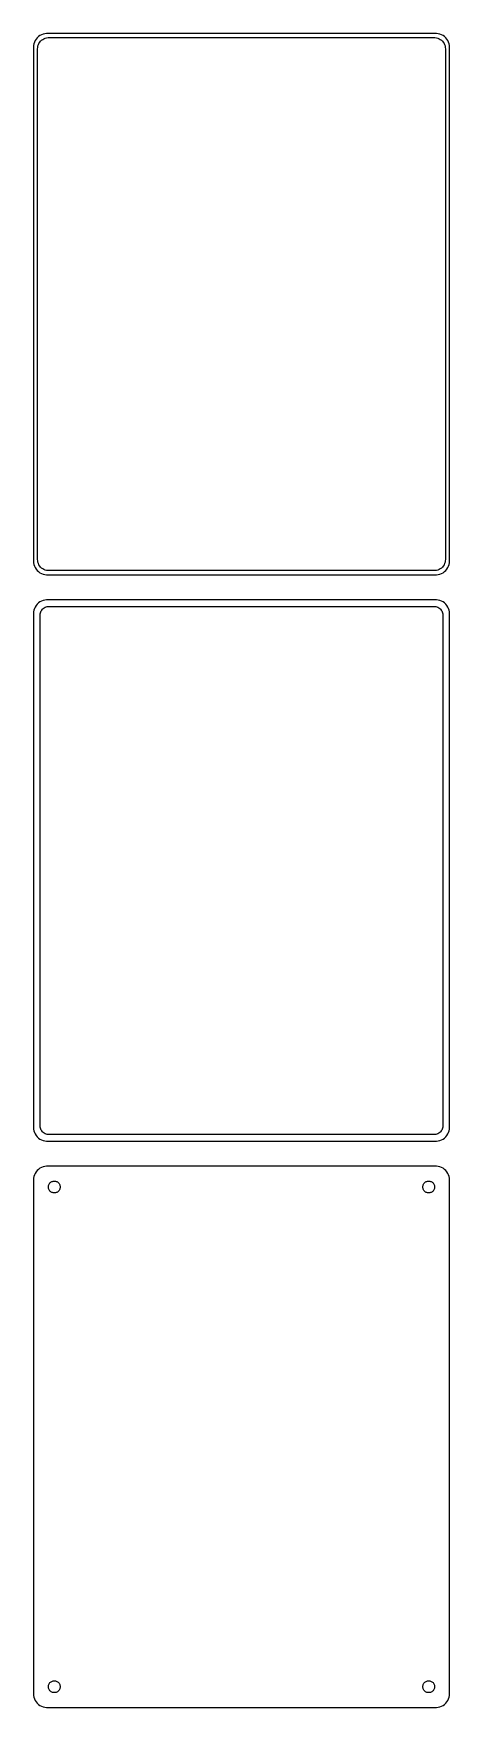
# Model space of a CAD drawing. Header units: metres. Extents: x -75 to 75, y 515 to 1117.
import ezdxf

# ---------------------------------------------------------------- set-up
doc = ezdxf.new("R2010")
doc.units = ezdxf.units.M

msp = doc.modelspace()

# ---------------------------------------------------------------- linework, layer by layer
for p, q in [((-73.6448, 1115.92), (-74.0451, 1115.44)), ((-73.1871, 1116.35), (-73.6448, 1115.92)), ((-72.6791, 1116.72), (-73.1871, 1116.35)), ((-72.1289, 1117.02), (-72.6791, 1116.72)), ((-71.5451, 1117.26), (-72.1289, 1117.02)), ((-71.6433, 1115.38), (-71.2031, 1115.62)), ((-70.9369, 1117.41), (-71.5451, 1117.26)), ((-71.2031, 1115.62), (-70.7361, 1115.8)), ((-70.3139, 1117.49), (-70.9369, 1117.41)), ((-70.7361, 1115.8), (-70.2495, 1115.93)), ((70.3139, 1117.49), (-70.3139, 1117.49)), ((-70.2495, 1115.93), (-69.7512, 1115.99)), ((-69.7512, 1115.99), (69.7512, 1115.99)), ((69.7512, 1115.99), (70.2495, 1115.93)), ((70.2495, 1115.93), (70.7361, 1115.8)), ((70.9369, 1117.41), (70.3139, 1117.49)), ((70.7361, 1115.8), (71.2031, 1115.62)), ((71.5451, 1117.26), (70.9369, 1117.41)), ((71.2031, 1115.62), (71.6433, 1115.38)), ((72.1289, 1117.02), (71.5451, 1117.26)), ((72.6791, 1116.72), (72.1289, 1117.02)), ((73.1871, 1116.35), (72.6791, 1116.72)), ((73.6448, 1115.92), (73.1871, 1116.35)), ((74.0451, 1115.44), (73.6448, 1115.92)), ((-74.9606, 1113.13), (-75, 1112.5)), ((-75, 1112.5), (-75, 927.5)), ((-74.8429, 1113.74), (-74.9606, 1113.13)), ((-74.6489, 1114.34), (-74.8429, 1113.74)), ((-74.3815, 1114.91), (-74.6489, 1114.34)), ((-74.0451, 1115.44), (-74.3815, 1114.91)), ((-73.5, 1112), (-73.4685, 1112.5)), ((-73.5, 928), (-73.5, 1112)), ((-73.4685, 1112.5), (-73.3743, 1112.99)), ((-73.3743, 1112.99), (-73.2191, 1113.47)), ((-73.2191, 1113.47), (-73.0052, 1113.93)), ((-73.0052, 1113.93), (-72.7361, 1114.35)), ((-72.7361, 1114.35), (-72.4159, 1114.74)), ((-72.4159, 1114.74), (-72.0497, 1115.08)), ((-72.0497, 1115.08), (-71.6433, 1115.38)), ((71.6433, 1115.38), (72.0497, 1115.08)), ((72.0497, 1115.08), (72.4159, 1114.74)), ((72.4159, 1114.74), (72.7361, 1114.35)), ((72.7361, 1114.35), (73.0052, 1113.93)), ((73.0052, 1113.93), (73.2191, 1113.47)), ((73.2191, 1113.47), (73.3743, 1112.99)), ((73.3743, 1112.99), (73.4685, 1112.5)), ((73.4685, 1112.5), (73.5, 1112)), ((73.5, 1112), (73.5, 928)), ((74.3815, 1114.91), (74.0451, 1115.44)), ((74.6489, 1114.34), (74.3815, 1114.91)), ((74.8429, 1113.74), (74.6489, 1114.34)), ((74.9606, 1113.13), (74.8429, 1113.74)), ((75, 1112.5), (74.9606, 1113.13)), ((75, 927.5), (75, 1112.5)), ((-75, 927.5), (-74.9606, 926.873)), ((-74.9606, 926.873), (-74.8429, 926.257)), ((-74.8429, 926.257), (-74.6489, 925.659)), ((-74.6489, 925.659), (-74.3815, 925.091)), ((-74.3815, 925.091), (-74.0451, 924.561)), ((-74.0451, 924.561), (-73.6448, 924.077)), ((-73.6448, 924.077), (-73.1871, 923.647)), ((-73.4685, 927.499), (-73.5, 928)), ((-73.3743, 927.005), (-73.4685, 927.499)), ((-73.2191, 926.528), (-73.3743, 927.005)), ((-73.0052, 926.073), (-73.2191, 926.528)), ((-73.1871, 923.647), (-72.6791, 923.278)), ((-72.7361, 925.649), (-73.0052, 926.073)), ((-72.4159, 925.262), (-72.7361, 925.649)), ((-72.6791, 923.278), (-72.1289, 922.976)), ((-72.0497, 924.918), (-72.4159, 925.262)), ((-72.1289, 922.976), (-71.5451, 922.745)), ((-71.6433, 924.623), (-72.0497, 924.918)), ((-71.2031, 924.381), (-71.6433, 924.623)), ((-71.5451, 922.745), (-70.9369, 922.589)), ((-70.7361, 924.196), (-71.2031, 924.381)), ((-70.9369, 922.589), (-70.3139, 922.51)), ((-70.2495, 924.071), (-70.7361, 924.196)), ((-69.7512, 924.008), (-70.2495, 924.071)), ((69.7512, 924.008), (-69.7512, 924.008)), ((70.2495, 924.071), (69.7512, 924.008)), ((70.7361, 924.196), (70.2495, 924.071)), ((70.3139, 922.51), (70.9369, 922.589)), ((71.2031, 924.381), (70.7361, 924.196)), ((70.9369, 922.589), (71.5451, 922.745)), ((71.6433, 924.623), (71.2031, 924.381)), ((71.5451, 922.745), (72.1289, 922.976)), ((72.0497, 924.918), (71.6433, 924.623)), ((72.4159, 925.262), (72.0497, 924.918)), ((72.1289, 922.976), (72.6791, 923.278)), ((72.7361, 925.649), (72.4159, 925.262)), ((72.6791, 923.278), (73.1871, 923.647)), ((73.0052, 926.073), (72.7361, 925.649)), ((73.2191, 926.528), (73.0052, 926.073)), ((73.1871, 923.647), (73.6448, 924.077)), ((73.3743, 927.005), (73.2191, 926.528)), ((73.4685, 927.499), (73.3743, 927.005)), ((73.5, 928), (73.4685, 927.499)), ((73.6448, 924.077), (74.0451, 924.561)), ((74.0451, 924.561), (74.3815, 925.091)), ((74.3815, 925.091), (74.6489, 925.659)), ((74.6489, 925.659), (74.8429, 926.257)), ((74.8429, 926.257), (74.9606, 926.873)), ((74.9606, 926.873), (75, 927.5)), ((-70.3139, 922.51), (70.3139, 922.51)), ((-74.3815, 910.909), (-74.6489, 910.341)), ((-74.0451, 911.439), (-74.3815, 910.909)), ((-73.6448, 911.923), (-74.0451, 911.439)), ((-73.1871, 912.353), (-73.6448, 911.923)), ((-72.6791, 912.722), (-73.1871, 912.353)), ((-72.1289, 913.024), (-72.6791, 912.722)), ((-71.5451, 913.255), (-72.1289, 913.024)), ((-70.9369, 913.411), (-71.5451, 913.255)), ((-71.4843, 910.399), (-71.168, 910.628)), ((-71.168, 910.628), (-70.8254, 910.817)), ((-70.3139, 913.49), (-70.9369, 913.411)), ((-70.8254, 910.817), (-70.4619, 910.961)), ((-70.4619, 910.961), (-70.0833, 911.058)), ((70.3139, 913.49), (-70.3139, 913.49)), ((-70.0833, 911.058), (-69.6955, 911.107)), ((-69.6955, 911.107), (69.6955, 911.107)), ((69.6955, 911.107), (70.0833, 911.058)), ((70.0833, 911.058), (70.4619, 910.961)), ((70.9369, 913.411), (70.3139, 913.49)), ((70.4619, 910.961), (70.8254, 910.817)), ((70.8254, 910.817), (71.168, 910.628)), ((71.5451, 913.255), (70.9369, 913.411)), ((71.168, 910.628), (71.4843, 910.399)), ((72.1289, 913.024), (71.5451, 913.255)), ((72.6791, 912.722), (72.1289, 913.024)), ((73.1871, 912.353), (72.6791, 912.722)), ((73.6448, 911.923), (73.1871, 912.353)), ((74.0451, 911.439), (73.6448, 911.923)), ((74.3815, 910.909), (74.0451, 911.439)), ((74.6489, 910.341), (74.3815, 910.909)), ((-74.9606, 909.127), (-75, 908.5)), ((-75, 908.5), (-75, 723.5)), ((-74.8429, 909.743), (-74.9606, 909.127)), ((-74.6489, 910.341), (-74.8429, 909.743)), ((-72.6129, 908), (-72.5884, 908.39)), ((-72.6129, 724), (-72.6129, 908)), ((-72.5884, 908.39), (-72.5151, 908.774)), ((-72.5151, 908.774), (-72.3943, 909.146)), ((-72.3943, 909.146), (-72.2279, 909.5)), ((-72.2279, 909.5), (-72.0184, 909.83)), ((-72.0184, 909.83), (-71.7692, 910.131)), ((-71.7692, 910.131), (-71.4843, 910.399)), ((71.4843, 910.399), (71.7692, 910.131)), ((71.7692, 910.131), (72.0184, 909.83)), ((72.0184, 909.83), (72.2279, 909.5)), ((72.2279, 909.5), (72.3943, 909.146)), ((72.3943, 909.146), (72.5151, 908.774)), ((72.5151, 908.774), (72.5884, 908.39)), ((72.5884, 908.39), (72.6129, 908)), ((72.6129, 908), (72.6129, 724)), ((74.8429, 909.743), (74.6489, 910.341)), ((74.9606, 909.127), (74.8429, 909.743)), ((75, 908.5), (74.9606, 909.127)), ((75, 723.5), (75, 908.5)), ((-72.5884, 723.61), (-72.6129, 724)), ((-72.5151, 723.226), (-72.5884, 723.61)), ((72.5884, 723.61), (72.5151, 723.226)), ((72.6129, 724), (72.5884, 723.61)), ((-75, 723.5), (-74.9606, 722.873)), ((-74.9606, 722.873), (-74.8429, 722.257)), ((-74.8429, 722.257), (-74.6489, 721.659)), ((-74.6489, 721.659), (-74.3815, 721.091)), ((-74.3815, 721.091), (-74.0451, 720.561)), ((-74.0451, 720.561), (-73.6448, 720.077)), ((-73.6448, 720.077), (-73.1871, 719.647)), ((-73.1871, 719.647), (-72.6791, 719.278)), ((-72.6791, 719.278), (-72.1289, 718.976)), ((-72.3943, 722.854), (-72.5151, 723.226)), ((-72.2279, 722.5), (-72.3943, 722.854)), ((-72.0184, 722.17), (-72.2279, 722.5)), ((-72.1289, 718.976), (-71.5451, 718.745)), ((-71.7692, 721.869), (-72.0184, 722.17)), ((-71.4843, 721.601), (-71.7692, 721.869)), ((-71.5451, 718.745), (-70.9369, 718.589)), ((-71.168, 721.372), (-71.4843, 721.601)), ((-70.8254, 721.183), (-71.168, 721.372)), ((-70.9369, 718.589), (-70.3139, 718.51)), ((-70.4619, 721.039), (-70.8254, 721.183)), ((-70.0833, 720.942), (-70.4619, 721.039)), ((-70.3139, 718.51), (70.3139, 718.51)), ((-69.6955, 720.893), (-70.0833, 720.942)), ((69.6955, 720.893), (-69.6955, 720.893)), ((70.0833, 720.942), (69.6955, 720.893)), ((70.4619, 721.039), (70.0833, 720.942)), ((70.3139, 718.51), (70.9369, 718.589)), ((70.8254, 721.183), (70.4619, 721.039)), ((71.168, 721.372), (70.8254, 721.183)), ((70.9369, 718.589), (71.5451, 718.745)), ((71.4843, 721.601), (71.168, 721.372)), ((71.7692, 721.869), (71.4843, 721.601)), ((71.5451, 718.745), (72.1289, 718.976)), ((72.0184, 722.17), (71.7692, 721.869)), ((72.2279, 722.5), (72.0184, 722.17)), ((72.1289, 718.976), (72.6791, 719.278)), ((72.3943, 722.854), (72.2279, 722.5)), ((72.5151, 723.226), (72.3943, 722.854)), ((72.6791, 719.278), (73.1871, 719.647)), ((73.1871, 719.647), (73.6448, 720.077)), ((73.6448, 720.077), (74.0451, 720.561)), ((74.0451, 720.561), (74.3815, 721.091)), ((74.3815, 721.091), (74.6489, 721.659)), ((74.6489, 721.659), (74.8429, 722.257)), ((74.8429, 722.257), (74.9606, 722.873)), ((74.9606, 722.873), (75, 723.5)), ((-74.8429, 705.743), (-74.9606, 705.127)), ((-74.6489, 706.341), (-74.8429, 705.743)), ((-74.3815, 706.909), (-74.6489, 706.341)), ((-74.0451, 707.439), (-74.3815, 706.909)), ((-73.6448, 707.923), (-74.0451, 707.439)), ((-73.1871, 708.353), (-73.6448, 707.923)), ((-72.6791, 708.722), (-73.1871, 708.353)), ((-72.1289, 709.024), (-72.6791, 708.722)), ((-71.5451, 709.255), (-72.1289, 709.024)), ((-70.9369, 709.411), (-71.5451, 709.255)), ((-70.3139, 709.49), (-70.9369, 709.411)), ((70.3139, 709.49), (-70.3139, 709.49)), ((70.9369, 709.411), (70.3139, 709.49)), ((71.5451, 709.255), (70.9369, 709.411)), ((72.1289, 709.024), (71.5451, 709.255)), ((72.6791, 708.722), (72.1289, 709.024)), ((73.1871, 708.353), (72.6791, 708.722)), ((73.6448, 707.923), (73.1871, 708.353)), ((74.0451, 707.439), (73.6448, 707.923)), ((74.3815, 706.909), (74.0451, 707.439)), ((74.6489, 706.341), (74.3815, 706.909)), ((74.8429, 705.743), (74.6489, 706.341)), ((74.9606, 705.127), (74.8429, 705.743)), ((-74.9606, 705.127), (-75, 704.5)), ((-75, 704.5), (-75, 519.5)), ((-69.6353, 702), (-69.6185, 702.268)), ((-69.6185, 701.732), (-69.6353, 702)), ((-69.6185, 702.268), (-69.5682, 702.531)), ((-69.5682, 701.469), (-69.6185, 701.732)), ((-69.5682, 702.531), (-69.4853, 702.786)), ((-69.4853, 701.214), (-69.5682, 701.469)), ((-69.4853, 702.786), (-69.3712, 703.029)), ((-69.3712, 700.971), (-69.4853, 701.214)), ((-69.3712, 703.029), (-69.2275, 703.255)), ((-69.2275, 700.745), (-69.3712, 700.971)), ((-69.2275, 703.255), (-69.0566, 703.462)), ((-69.0566, 700.538), (-69.2275, 700.745)), ((-69.0566, 703.462), (-68.8611, 703.645)), ((-68.8611, 700.355), (-69.0566, 700.538)), ((-68.8611, 703.645), (-68.6441, 703.803)), ((-68.6441, 700.197), (-68.8611, 700.355)), ((-68.6441, 703.803), (-68.4092, 703.932)), ((-68.4092, 700.068), (-68.6441, 700.197)), ((-68.4092, 703.932), (-68.1598, 704.031)), ((-68.1598, 699.969), (-68.4092, 700.068)), ((-68.1598, 704.031), (-67.9001, 704.097)), ((-67.9001, 699.903), (-68.1598, 699.969)), ((-67.9001, 704.097), (-67.6341, 704.131)), ((-67.6341, 699.869), (-67.9001, 699.903)), ((-67.6341, 704.131), (-67.3659, 704.131)), ((-67.3659, 699.869), (-67.6341, 699.869)), ((-67.3659, 704.131), (-67.0999, 704.097)), ((-67.0999, 699.903), (-67.3659, 699.869)), ((-67.0999, 704.097), (-66.8401, 704.031)), ((-66.8401, 699.969), (-67.0999, 699.903)), ((-66.8401, 704.031), (-66.5908, 703.932)), ((-66.5908, 700.068), (-66.8401, 699.969)), ((-66.5908, 703.932), (-66.3559, 703.803)), ((-66.3559, 700.197), (-66.5908, 700.068)), ((-66.3559, 703.803), (-66.1389, 703.645)), ((-66.1389, 700.355), (-66.3559, 700.197)), ((-66.1389, 703.645), (-65.9434, 703.462)), ((-65.9434, 700.538), (-66.1389, 700.355)), ((-65.9434, 703.462), (-65.7725, 703.255)), ((-65.7725, 700.745), (-65.9434, 700.538)), ((-65.7725, 703.255), (-65.6288, 703.029)), ((-65.6288, 700.971), (-65.7725, 700.745)), ((-65.6288, 703.029), (-65.5146, 702.786)), ((-65.5146, 701.214), (-65.6288, 700.971)), ((-65.5146, 702.786), (-65.4318, 702.531)), ((-65.4318, 701.469), (-65.5146, 701.214)), ((-65.4318, 702.531), (-65.3815, 702.268)), ((-65.3815, 701.732), (-65.4318, 701.469)), ((-65.3815, 702.268), (-65.3647, 702)), ((-65.3647, 702), (-65.3815, 701.732)), ((65.3647, 702), (65.3815, 702.268)), ((65.3815, 701.732), (65.3647, 702)), ((65.3815, 702.268), (65.4318, 702.531)), ((65.4318, 701.469), (65.3815, 701.732)), ((65.4318, 702.531), (65.5146, 702.786)), ((65.5146, 701.214), (65.4318, 701.469)), ((65.5146, 702.786), (65.6288, 703.029)), ((65.6288, 700.971), (65.5146, 701.214)), ((65.6288, 703.029), (65.7725, 703.255)), ((65.7725, 700.745), (65.6288, 700.971)), ((65.7725, 703.255), (65.9434, 703.462)), ((65.9434, 700.538), (65.7725, 700.745)), ((65.9434, 703.462), (66.1389, 703.645)), ((66.1389, 700.355), (65.9434, 700.538)), ((66.1389, 703.645), (66.3559, 703.803)), ((66.3559, 700.197), (66.1389, 700.355)), ((66.3559, 703.803), (66.5908, 703.932)), ((66.5908, 700.068), (66.3559, 700.197)), ((66.5908, 703.932), (66.8401, 704.031)), ((66.8401, 699.969), (66.5908, 700.068)), ((66.8401, 704.031), (67.0999, 704.097)), ((67.0999, 699.903), (66.8401, 699.969)), ((67.0999, 704.097), (67.3659, 704.131)), ((67.3659, 699.869), (67.0999, 699.903)), ((67.3659, 704.131), (67.6341, 704.131)), ((67.6341, 699.869), (67.3659, 699.869)), ((67.6341, 704.131), (67.9001, 704.097)), ((67.9001, 699.903), (67.6341, 699.869)), ((67.9001, 704.097), (68.1598, 704.031)), ((68.1598, 699.969), (67.9001, 699.903)), ((68.1598, 704.031), (68.4092, 703.932)), ((68.4092, 700.068), (68.1598, 699.969)), ((68.4092, 703.932), (68.6441, 703.803)), ((68.6441, 700.197), (68.4092, 700.068)), ((68.6441, 703.803), (68.8611, 703.645)), ((68.8611, 700.355), (68.6441, 700.197)), ((68.8611, 703.645), (69.0566, 703.462)), ((69.0566, 700.538), (68.8611, 700.355)), ((69.0566, 703.462), (69.2275, 703.255)), ((69.2275, 700.745), (69.0566, 700.538)), ((69.2275, 703.255), (69.3712, 703.029)), ((69.3712, 700.971), (69.2275, 700.745)), ((69.3712, 703.029), (69.4853, 702.786)), ((69.4853, 701.214), (69.3712, 700.971)), ((69.4853, 702.786), (69.5682, 702.531)), ((69.5682, 701.469), (69.4853, 701.214)), ((69.5682, 702.531), (69.6185, 702.268)), ((69.6185, 701.732), (69.5682, 701.469)), ((69.6185, 702.268), (69.6353, 702)), ((69.6353, 702), (69.6185, 701.732)), ((75, 704.5), (74.9606, 705.127)), ((75, 519.5), (75, 704.5)), ((-75, 519.5), (-74.9606, 518.873)), ((-74.9606, 518.873), (-74.8429, 518.257)), ((-69.6353, 522), (-69.6185, 522.268)), ((-69.6185, 521.732), (-69.6353, 522)), ((-69.6185, 522.268), (-69.5682, 522.531)), ((-69.5682, 521.469), (-69.6185, 521.732)), ((-69.5682, 522.531), (-69.4853, 522.786)), ((-69.4853, 521.214), (-69.5682, 521.469)), ((-69.4853, 522.786), (-69.3712, 523.029)), ((-69.3712, 520.971), (-69.4853, 521.214)), ((-69.3712, 523.029), (-69.2275, 523.255)), ((-69.2275, 520.745), (-69.3712, 520.971)), ((-69.2275, 523.255), (-69.0566, 523.462)), ((-69.0566, 520.538), (-69.2275, 520.745)), ((-69.0566, 523.462), (-68.8611, 523.645)), ((-68.8611, 520.355), (-69.0566, 520.538)), ((-68.8611, 523.645), (-68.6441, 523.803)), ((-68.6441, 520.197), (-68.8611, 520.355)), ((-68.6441, 523.803), (-68.4092, 523.932)), ((-68.4092, 520.068), (-68.6441, 520.197)), ((-68.4092, 523.932), (-68.1598, 524.031)), ((-68.1598, 519.969), (-68.4092, 520.068)), ((-68.1598, 524.031), (-67.9001, 524.097)), ((-67.9001, 519.903), (-68.1598, 519.969)), ((-67.9001, 524.097), (-67.6341, 524.131)), ((-67.6341, 519.869), (-67.9001, 519.903)), ((-67.6341, 524.131), (-67.3659, 524.131)), ((-67.3659, 519.869), (-67.6341, 519.869)), ((-67.3659, 524.131), (-67.0999, 524.097)), ((-67.0999, 519.903), (-67.3659, 519.869)), ((-67.0999, 524.097), (-66.8401, 524.031)), ((-66.8401, 519.969), (-67.0999, 519.903)), ((-66.8401, 524.031), (-66.5908, 523.932)), ((-66.5908, 520.068), (-66.8401, 519.969)), ((-66.5908, 523.932), (-66.3559, 523.803)), ((-66.3559, 520.197), (-66.5908, 520.068)), ((-66.3559, 523.803), (-66.1389, 523.645)), ((-66.1389, 520.355), (-66.3559, 520.197)), ((-66.1389, 523.645), (-65.9434, 523.462)), ((-65.9434, 520.538), (-66.1389, 520.355)), ((-65.9434, 523.462), (-65.7725, 523.255)), ((-65.7725, 520.745), (-65.9434, 520.538)), ((-65.7725, 523.255), (-65.6288, 523.029)), ((-65.6288, 520.971), (-65.7725, 520.745)), ((-65.6288, 523.029), (-65.5146, 522.786)), ((-65.5146, 521.214), (-65.6288, 520.971)), ((-65.5146, 522.786), (-65.4318, 522.531)), ((-65.4318, 521.469), (-65.5146, 521.214)), ((-65.4318, 522.531), (-65.3815, 522.268)), ((-65.3815, 521.732), (-65.4318, 521.469)), ((-65.3815, 522.268), (-65.3647, 522)), ((-65.3647, 522), (-65.3815, 521.732)), ((65.3647, 522), (65.3815, 522.268)), ((65.3815, 521.732), (65.3647, 522)), ((65.3815, 522.268), (65.4318, 522.531)), ((65.4318, 521.469), (65.3815, 521.732)), ((65.4318, 522.531), (65.5146, 522.786)), ((65.5146, 521.214), (65.4318, 521.469)), ((65.5146, 522.786), (65.6288, 523.029)), ((65.6288, 520.971), (65.5146, 521.214)), ((65.6288, 523.029), (65.7725, 523.255)), ((65.7725, 520.745), (65.6288, 520.971)), ((65.7725, 523.255), (65.9434, 523.462)), ((65.9434, 520.538), (65.7725, 520.745)), ((65.9434, 523.462), (66.1389, 523.645)), ((66.1389, 520.355), (65.9434, 520.538)), ((66.1389, 523.645), (66.3559, 523.803)), ((66.3559, 520.197), (66.1389, 520.355)), ((66.3559, 523.803), (66.5908, 523.932)), ((66.5908, 520.068), (66.3559, 520.197)), ((66.5908, 523.932), (66.8401, 524.031)), ((66.8401, 519.969), (66.5908, 520.068)), ((66.8401, 524.031), (67.0999, 524.097)), ((67.0999, 519.903), (66.8401, 519.969)), ((67.0999, 524.097), (67.3659, 524.131)), ((67.3659, 519.869), (67.0999, 519.903)), ((67.3659, 524.131), (67.6341, 524.131)), ((67.6341, 519.869), (67.3659, 519.869)), ((67.6341, 524.131), (67.9001, 524.097)), ((67.9001, 519.903), (67.6341, 519.869)), ((67.9001, 524.097), (68.1598, 524.031)), ((68.1598, 519.969), (67.9001, 519.903)), ((68.1598, 524.031), (68.4092, 523.932)), ((68.4092, 520.068), (68.1598, 519.969)), ((68.4092, 523.932), (68.6441, 523.803)), ((68.6441, 520.197), (68.4092, 520.068)), ((68.6441, 523.803), (68.8611, 523.645)), ((68.8611, 520.355), (68.6441, 520.197)), ((68.8611, 523.645), (69.0566, 523.462)), ((69.0566, 520.538), (68.8611, 520.355)), ((69.0566, 523.462), (69.2275, 523.255)), ((69.2275, 520.745), (69.0566, 520.538)), ((69.2275, 523.255), (69.3712, 523.029)), ((69.3712, 520.971), (69.2275, 520.745)), ((69.3712, 523.029), (69.4853, 522.786)), ((69.4853, 521.214), (69.3712, 520.971)), ((69.4853, 522.786), (69.5682, 522.531)), ((69.5682, 521.469), (69.4853, 521.214)), ((69.5682, 522.531), (69.6185, 522.268)), ((69.6185, 521.732), (69.5682, 521.469)), ((69.6185, 522.268), (69.6353, 522)), ((69.6353, 522), (69.6185, 521.732)), ((74.8429, 518.257), (74.9606, 518.873)), ((74.9606, 518.873), (75, 519.5)), ((-74.8429, 518.257), (-74.6489, 517.659)), ((-74.6489, 517.659), (-74.3815, 517.091)), ((-74.3815, 517.091), (-74.0451, 516.561)), ((-74.0451, 516.561), (-73.6448, 516.077)), ((-73.6448, 516.077), (-73.1871, 515.647)), ((-73.1871, 515.647), (-72.6791, 515.278)), ((-72.6791, 515.278), (-72.1289, 514.976)), ((-72.1289, 514.976), (-71.5451, 514.745)), ((-71.5451, 514.745), (-70.9369, 514.589)), ((-70.9369, 514.589), (-70.3139, 514.51)), ((-70.3139, 514.51), (70.3139, 514.51)), ((70.3139, 514.51), (70.9369, 514.589)), ((70.9369, 514.589), (71.5451, 514.745)), ((71.5451, 514.745), (72.1289, 514.976)), ((72.1289, 514.976), (72.6791, 515.278)), ((72.6791, 515.278), (73.1871, 515.647)), ((73.1871, 515.647), (73.6448, 516.077)), ((73.6448, 516.077), (74.0451, 516.561)), ((74.0451, 516.561), (74.3815, 517.091)), ((74.3815, 517.091), (74.6489, 517.659)), ((74.6489, 517.659), (74.8429, 518.257))]:
    msp.add_line(p, q)

doc.saveas('drawing.dxf')
